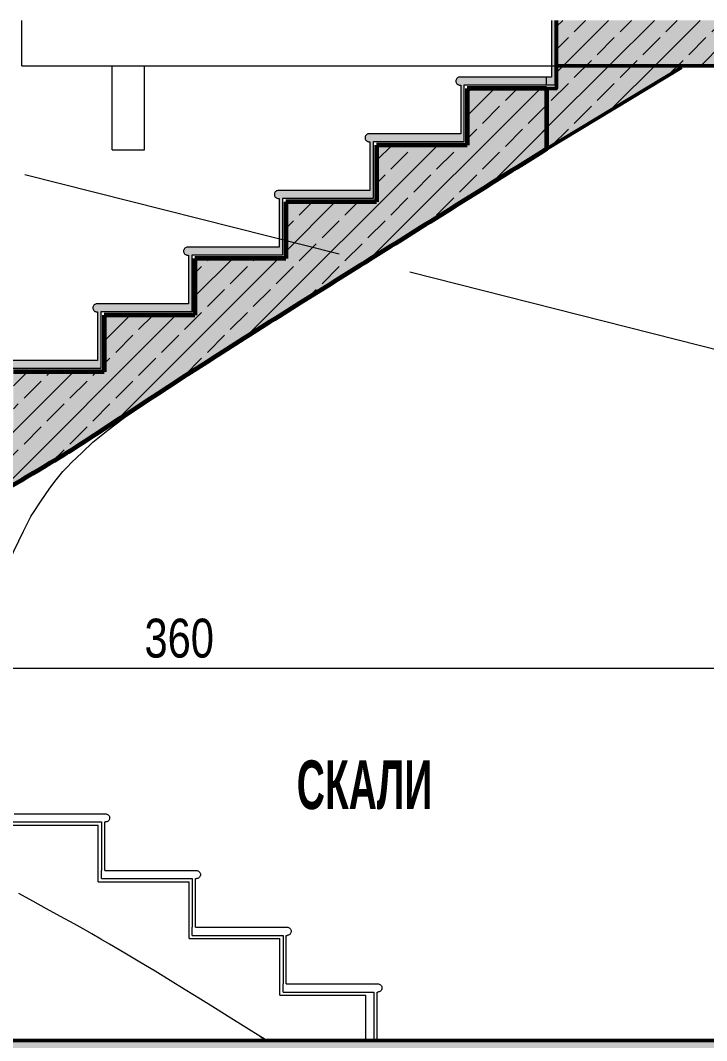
# Model space of a CAD drawing. Extents: x 1230 to 300706, y -1407 to 36108.
# Drawn here: x 107232 to 109348, y 7039 to 10189 of the extents above; entities that cross this region are included whole.
import ezdxf

# ---------------------------------------------------------------- set-up
doc = ezdxf.new("R2010")
doc.units = 0
doc.header["$LTSCALE"] = 5
doc.header["$MEASUREMENT"] = 0
doc.linetypes.add('- Скирити линии', pattern=[245, 200, -45])
for name, color, linetype, lineweight in [('1', 255, 'Continuous', 13), ('101', 253, 'Continuous', 15), ('18', 9, 'Continuous', 15), ('21', 7, 'Continuous', 50), ('29', 7, 'Continuous', 50), ('47', 7, 'Continuous', 60), ('7', 7, 'Continuous', 25), ('85', 254, 'Continuous', 20), ('91', 7, 'Continuous', 13)]:
    doc.layers.add(name, color=color, linetype=linetype, lineweight=lineweight)
for name, color, linetype, lineweight, true_color in [('19', 7, 'Continuous', 0, 0xe4e4e4), ('61', 7, 'Continuous', 20, 0x6a6a6a), ('88', 7, 'Continuous', 20, 0x5e5e5e), ('89', 7, 'Continuous', 20, 0x111111)]:
    doc.layers.add(name, color=color, linetype=linetype, lineweight=lineweight, true_color=true_color)
doc.styles.add('GENERATED_STYLE_6', font='Cambria Math.ttf')
doc.styles.add('GENERATED_STYLE_7', font='GOTHICBI.TTF')
pattern_1 = [(45, (48941.57, 10189.11), (-70.71071, 70.71071), []), (45, (48906.22, 10224.47), (-70.71071, 70.71071), [75.00004, -25.00001])]

msp = doc.modelspace()

# ---------------------------------------------------------------- hatches: boundary and pattern name
at = {"layer": '1', "linetype": 'Continuous', "lineweight": 13, "true_color": 0x2b2b2b}
h = msp.add_hatch(dxfattribs=at)
h.set_pattern_fill('1_СТОМАНОБЕТОН_0001', color=250, scale=50.000024, style=0, pattern_type=2)
h.set_pattern_definition(pattern_1)
h.paths.add_polyline_path([(109397.1, 10049.1), (109397.1, 10189.1), (108885.4, 10189.1), (108885.4, 10049.1)])
h = msp.add_hatch(dxfattribs=at)
h.set_pattern_fill('1_СТОМАНОБЕТОН_0001', color=250, scale=50.000024, style=0, pattern_type=2)
h.set_pattern_definition(pattern_1)
h.paths.add_polyline_path([(108841.5, 9978.4), (108841.5, 9784.1), (109306.8, 10065.4), (108885.1, 10065.4), (108885.1, 9978.7)])
h = msp.add_hatch(dxfattribs=at)
h.set_pattern_fill('1_СТОМАНОБЕТОН_0001', color=250, scale=50.000024, style=0, pattern_type=2)
h.set_pattern_definition(pattern_1)
h.paths.add_polyline_path([(106049.1, 8754.1), (106049.1, 8489.4), (106055.4, 8489.8), (106088.3, 8492.4), (106113.1, 8494.6), (106134.1, 8496.4), (106142.2, 8497.1), (106194.6, 8502.3), (106208.5, 8503.8), (106241.7, 8507.4), (106245.7, 8507.8), (106279.5, 8511.6), (106295.5, 8513.5), (106343.3, 8519.6), (106345.8, 8520), (106351.1, 8520.7), (106390.3, 8525.9), (106409.2, 8528.8), (106435.8, 8532.7), (106447.7, 8534.6), (106469.5, 8538), (106480.2, 8539.7), (106523.1, 8547), (106526.9, 8547.7), (106533.9, 8549), (106565.1, 8554.8), (106581.5, 8558.1), (106605.7, 8562.8), (106611.7, 8564.1), (106633.6, 8568.6), (106645.4, 8570.9), (106682.6, 8579), (106683.3, 8579.1), (106716.4, 8588.6), (106717.5, 8588.9), (106750.6, 8598.5), (106755.7, 8600), (106761.1, 8601.7), (106781.4, 8607.9), (106782.1, 8608.1), (106802.4, 8614.4), (106822.8, 8620.6), (106823.4, 8620.8), (106843.8, 8627), (106864.2, 8633.4), (106864.8, 8633.6), (106885.2, 8640), (106905.5, 8646.4), (106906.2, 8646.6), (106926.5, 8653), (106946.9, 8659.4), (106947.6, 8659.6), (106967.9, 8666), (106988.3, 8672.4), (106988.9, 8672.7), (107009.3, 8679.1), (107029.6, 8685.6), (107030.3, 8685.8), (107050.7, 8692.4), (107071, 8699), (107071.7, 8699.2), (107092, 8705.7), (107112.4, 8712.4), (107113, 8712.6), (107133.4, 8719.3), (107153.8, 8726), (107154.4, 8726.2), (107174.8, 8732.9), (107191.4, 8742.8), (107202.3, 8750.1), (107235.6, 8769.9), (107246.5, 8777.2), (107263.2, 8787.1), (107265.6, 8788.1), (107267.2, 8788.9), (107269.6, 8789.9), (107289.5, 8801.6), (107302.5, 8809.8), (107322.4, 8821.5), (107337.4, 8830.5), (107347.2, 8836.7), (107362.2, 8845.7), (107372.1, 8852), (107378.6, 8856.2), (107388.6, 8862.5), (107413.5, 8878.4), (107429.9, 8889.1), (107454.8, 8905.1), (107468.4, 8913.6), (107534.5, 8957.5), (107548.1, 8966), (107561.7, 8974.8), (107627.8, 9018.5), (107641.4, 9027.3), (107655.1, 9036.1), (107721.1, 9079.3), (107734.8, 9088.1), (107748.4, 9096.9), (107814.5, 9139.4), (107828.1, 9148.2), (107841.7, 9156.9), (107907.8, 9198.9), (107921.4, 9207.7), (107935.1, 9216.3), (108001.1, 9258), (108014.8, 9266.7), (108028.4, 9275.2), (108094.5, 9316.7), (108108.1, 9325.3), (108121.7, 9333.8), (108187.8, 9375.2), (108201.4, 9383.8), (108215.1, 9392.3), (108281.1, 9433.6), (108294.8, 9442.1), (108308.4, 9450.7), (108374.5, 9492), (108388.1, 9500.5), (108401.7, 9509), (108467.8, 9550.3), (108481.4, 9558.8), (108495.1, 9567.3), (108561.1, 9608.6), (108574.8, 9617.1), (108588.4, 9625.7), (108654.5, 9667), (108668.1, 9675.5), (108681.7, 9684), (108747.8, 9725.3), (108761.4, 9733.8), (108775.1, 9742.3), (108841.1, 9783.6), (108854.8, 9792.1), (108854.8, 9979.1), (108609.8, 9979.1), (108609.8, 9804.1), (108329.8, 9804.1), (108329.8, 9629.1), (108049.8, 9629.1), (108049.8, 9454.1), (107769.8, 9454.1), (107769.8, 9279.1), (107489.8, 9279.1), (107489.8, 9104.1), (107209.8, 9104.1), (107209.8, 8929.1), (106723, 8929.1), (106723, 8754.1)])
h = msp.add_hatch(dxfattribs=at)
h.set_pattern_fill('1_СТОМАНОБЕТОН_0001', color=250, scale=50.000024, style=0, pattern_type=2)
h.set_pattern_definition(pattern_1)
h.paths.add_polyline_path([(117799.4, 6589.1), (117799.4, 7039.1), (105799.4, 7039.1), (105799.4, 6589.1)])
at = {"layer": '18', "linetype": 'Continuous', "lineweight": 15}
for points in [[(109397.1, 10049.1), (109397.1, 10189.1), (108885.4, 10189.1), (108885.4, 10049.1)], [(108841.5, 9978.4), (108841.5, 9784.1), (109306.8, 10065.4), (108885.1, 10065.4), (108885.1, 9978.7)], [(106049.1, 8754.1), (106049.1, 8489.4), (106055.4, 8489.8), (106088.3, 8492.4), (106113.1, 8494.6), (106134.1, 8496.4), (106142.2, 8497.1), (106194.6, 8502.3), (106208.5, 8503.8), (106241.7, 8507.4), (106245.7, 8507.8), (106279.5, 8511.6), (106295.5, 8513.5), (106343.3, 8519.6), (106345.8, 8520), (106351.1, 8520.7), (106390.3, 8525.9), (106409.2, 8528.8), (106435.8, 8532.7), (106447.7, 8534.6), (106469.5, 8538), (106480.2, 8539.7), (106523.1, 8547), (106526.9, 8547.7), (106533.9, 8549), (106565.1, 8554.8), (106581.5, 8558.1), (106605.7, 8562.8), (106611.7, 8564.1), (106633.6, 8568.6), (106645.4, 8570.9), (106682.6, 8579), (106683.3, 8579.1), (106716.4, 8588.6), (106717.5, 8588.9), (106750.6, 8598.5), (106755.7, 8600), (106761.1, 8601.7), (106781.4, 8607.9), (106782.1, 8608.1), (106802.4, 8614.4), (106822.8, 8620.6), (106823.4, 8620.8), (106843.8, 8627), (106864.2, 8633.4), (106864.8, 8633.6), (106885.2, 8640), (106905.5, 8646.4), (106906.2, 8646.6), (106926.5, 8653), (106946.9, 8659.4), (106947.6, 8659.6), (106967.9, 8666), (106988.3, 8672.4), (106988.9, 8672.7), (107009.3, 8679.1), (107029.6, 8685.6), (107030.3, 8685.8), (107050.7, 8692.4), (107071, 8699), (107071.7, 8699.2), (107092, 8705.7), (107112.4, 8712.4), (107113, 8712.6), (107133.4, 8719.3), (107153.8, 8726), (107154.4, 8726.2), (107174.8, 8732.9), (107191.4, 8742.8), (107202.3, 8750.1), (107235.6, 8769.9), (107246.5, 8777.2), (107263.2, 8787.1), (107265.6, 8788.1), (107267.2, 8788.9), (107269.6, 8789.9), (107289.5, 8801.6), (107302.5, 8809.8), (107322.4, 8821.5), (107337.4, 8830.5), (107347.2, 8836.7), (107362.2, 8845.7), (107372.1, 8852), (107378.6, 8856.2), (107388.6, 8862.5), (107413.5, 8878.4), (107429.9, 8889.1), (107454.8, 8905.1), (107468.4, 8913.6), (107534.5, 8957.5), (107548.1, 8966), (107561.7, 8974.8), (107627.8, 9018.5), (107641.4, 9027.3), (107655.1, 9036.1), (107721.1, 9079.3), (107734.8, 9088.1), (107748.4, 9096.9), (107814.5, 9139.4), (107828.1, 9148.2), (107841.7, 9156.9), (107907.8, 9198.9), (107921.4, 9207.7), (107935.1, 9216.3), (108001.1, 9258), (108014.8, 9266.7), (108028.4, 9275.2), (108094.5, 9316.7), (108108.1, 9325.3), (108121.7, 9333.8), (108187.8, 9375.2), (108201.4, 9383.8), (108215.1, 9392.3), (108281.1, 9433.6), (108294.8, 9442.1), (108308.4, 9450.7), (108374.5, 9492), (108388.1, 9500.5), (108401.7, 9509), (108467.8, 9550.3), (108481.4, 9558.8), (108495.1, 9567.3), (108561.1, 9608.6), (108574.8, 9617.1), (108588.4, 9625.7), (108654.5, 9667), (108668.1, 9675.5), (108681.7, 9684), (108747.8, 9725.3), (108761.4, 9733.8), (108775.1, 9742.3), (108841.1, 9783.6), (108854.8, 9792.1), (108854.8, 9979.1), (108609.8, 9979.1), (108609.8, 9804.1), (108329.8, 9804.1), (108329.8, 9629.1), (108049.8, 9629.1), (108049.8, 9454.1), (107769.8, 9454.1), (107769.8, 9279.1), (107489.8, 9279.1), (107489.8, 9104.1), (107209.8, 9104.1), (107209.8, 8929.1), (106723, 8929.1), (106723, 8754.1)], [(117799.4, 6589.1), (117799.4, 7039.1), (105799.4, 7039.1), (105799.4, 6589.1)]]:
    msp.add_hatch(color=9, dxfattribs=at).paths.add_polyline_path(points)
at = {"layer": '19', "linetype": 'Continuous', "lineweight": 0, "true_color": 0xe4e4e4}
for points in [[(108869.8, 10189.1), (108869.8, 10014.1), (108879.8, 10014.1), (108879.8, 10189.1)], [(108879.8, 9989.1), (108879.8, 10014.1), (108587.3, 10014.1), (108585.1, 10013.9), (108583, 10013.4), (108581, 10012.4), (108579.2, 10011.2), (108577.7, 10009.6), (108576.5, 10007.9), (108575.5, 10005.9), (108575, 10003.8), (108574.8, 10001.6), (108575, 9999.4), (108575.5, 9997.3), (108576.5, 9995.4), (108577.7, 9993.6), (108579.2, 9992), (108581, 9990.8), (108583, 9989.9), (108585.1, 9989.3), (108587.3, 9989.1)], [(108589.8, 9989.1), (108589.8, 9839.1), (108599.8, 9839.1), (108599.8, 9989.1)], [(108599.8, 9814.1), (108599.8, 9839.1), (108307.3, 9839.1), (108305.1, 9838.9), (108303, 9838.4), (108301, 9837.4), (108299.2, 9836.2), (108297.7, 9834.6), (108296.5, 9832.9), (108295.5, 9830.9), (108295, 9828.8), (108294.8, 9826.6), (108295, 9824.4), (108295.5, 9822.3), (108296.5, 9820.4), (108297.7, 9818.6), (108299.2, 9817), (108301, 9815.8), (108303, 9814.9), (108305.1, 9814.3), (108307.3, 9814.1)], [(108309.8, 9814.1), (108309.8, 9664.1), (108319.8, 9664.1), (108319.8, 9814.1)], [(108319.8, 9639.1), (108319.8, 9664.1), (108027.3, 9664.1), (108025.1, 9663.9), (108023, 9663.4), (108021, 9662.4), (108019.2, 9661.2), (108017.7, 9659.6), (108016.5, 9657.9), (108015.5, 9655.9), (108015, 9653.8), (108014.8, 9651.6), (108015, 9649.4), (108015.5, 9647.3), (108016.5, 9645.4), (108017.7, 9643.6), (108019.2, 9642), (108021, 9640.8), (108023, 9639.9), (108025.1, 9639.3), (108027.3, 9639.1)], [(108029.8, 9639.1), (108029.8, 9489.1), (108039.8, 9489.1), (108039.8, 9639.1)], [(108039.8, 9464.1), (108039.8, 9489.1), (107747.3, 9489.1), (107745.1, 9488.9), (107743, 9488.4), (107741, 9487.4), (107739.2, 9486.2), (107737.7, 9484.6), (107736.5, 9482.9), (107735.5, 9480.9), (107735, 9478.8), (107734.8, 9476.6), (107735, 9474.4), (107735.5, 9472.3), (107736.5, 9470.4), (107737.7, 9468.6), (107739.2, 9467), (107741, 9465.8), (107743, 9464.9), (107745.1, 9464.3), (107747.3, 9464.1)], [(107749.8, 9464.1), (107749.8, 9314.1), (107759.8, 9314.1), (107759.8, 9464.1)], [(107759.8, 9289.1), (107759.8, 9314.1), (107467.3, 9314.1), (107465.1, 9313.9), (107463, 9313.4), (107461, 9312.4), (107459.2, 9311.2), (107457.7, 9309.6), (107456.5, 9307.9), (107455.5, 9305.9), (107455, 9303.8), (107454.8, 9301.6), (107455, 9299.4), (107455.5, 9297.3), (107456.5, 9295.4), (107457.7, 9293.6), (107459.2, 9292), (107461, 9290.8), (107463, 9289.9), (107465.1, 9289.3), (107467.3, 9289.1)], [(107469.8, 9289.1), (107469.8, 9139.1), (107479.8, 9139.1), (107479.8, 9289.1)], [(107479.8, 9114.1), (107479.8, 9139.1), (107187.3, 9139.1), (107185.1, 9138.9), (107183, 9138.4), (107181, 9137.4), (107179.2, 9136.2), (107177.7, 9134.6), (107176.5, 9132.9), (107175.5, 9130.9), (107175, 9128.8), (107174.8, 9126.6), (107175, 9124.4), (107175.5, 9122.3), (107176.5, 9120.4), (107177.7, 9118.6), (107179.2, 9117), (107181, 9115.8), (107183, 9114.9), (107185.1, 9114.3), (107187.3, 9114.1)]]:
    msp.add_hatch(color=254, dxfattribs=at).paths.add_polyline_path(points)

# ---------------------------------------------------------------- linework, layer by layer
at = {"layer": '101', "color": 253, "linetype": 'Continuous', "lineweight": 15}
for p, q in [((108869.8, 10189.1), (108869.8, 10014.1)), ((108879.8, 10189.1), (108879.8, 10014.1)), ((108589.8, 9989.1), (108589.8, 9839.1)), ((108599.8, 9989.1), (108599.8, 9839.1)), ((108879.8, 9989.1), (108599.8, 9989.1)), ((108854.8, 9989.1), (108854.8, 10014.1)), ((108879.8, 10014.1), (108879.8, 9989.1)), ((108599.8, 9839.1), (108599.8, 9814.1)), ((108309.8, 9814.1), (108309.8, 9664.1)), ((108319.8, 9814.1), (108319.8, 9664.1)), ((108599.8, 9814.1), (108319.8, 9814.1)), ((108029.8, 9639.1), (108029.8, 9489.1)), ((108039.8, 9639.1), (108039.8, 9489.1)), ((108319.8, 9639.1), (108039.8, 9639.1)), ((108319.8, 9664.1), (108319.8, 9639.1)), ((108039.8, 9489.1), (108039.8, 9464.1)), ((107749.8, 9464.1), (107749.8, 9314.1)), ((107759.8, 9464.1), (107759.8, 9314.1)), ((108039.8, 9464.1), (107759.8, 9464.1)), ((107759.8, 9314.1), (107759.8, 9289.1)), ((107469.8, 9289.1), (107469.8, 9139.1)), ((107479.8, 9289.1), (107479.8, 9139.1)), ((107759.8, 9289.1), (107479.8, 9289.1)), ((107479.8, 9139.1), (107479.8, 9114.1)), ((107479.8, 9114.1), (107199.8, 9114.1)), ((107211.8, 7739.1), (107494.3, 7739.1)), ((107494.3, 7739.1), (107496.5, 7738.9)), ((107496.5, 7738.9), (107498.6, 7738.4)), ((107498.6, 7738.4), (107500.5, 7737.4)), ((107500.5, 7737.4), (107502.3, 7736.2)), ((107502.3, 7736.2), (107503.9, 7734.6)), ((107503.9, 7718.6), (107502.3, 7717)), ((107503.9, 7734.6), (107505.1, 7732.9)), ((107505.1, 7720.4), (107503.9, 7718.6)), ((107505.1, 7732.9), (107506, 7730.9)), ((107506, 7722.3), (107505.1, 7720.4)), ((107506, 7730.9), (107506.6, 7728.8)), ((107506.6, 7724.4), (107506, 7722.3)), ((107506.6, 7728.8), (107506.8, 7726.6)), ((107506.8, 7726.6), (107506.6, 7724.4)), ((107201.8, 7714.1), (107481.8, 7714.1)), ((107481.8, 7714.1), (107481.8, 7564.1)), ((107491.8, 7564.1), (107491.8, 7714.1)), ((107491.8, 7714.1), (107494.3, 7714.1)), ((107496.5, 7714.3), (107494.3, 7714.1)), ((107498.6, 7714.9), (107496.5, 7714.3)), ((107500.5, 7715.8), (107498.6, 7714.9)), ((107502.3, 7717), (107500.5, 7715.8)), ((107481.8, 7539.1), (107481.8, 7564.1)), ((107491.8, 7564.1), (107774.3, 7564.1)), ((107774.3, 7564.1), (107776.5, 7563.9)), ((107776.5, 7563.9), (107778.6, 7563.4)), ((107778.6, 7563.4), (107780.5, 7562.4)), ((107780.5, 7562.4), (107782.3, 7561.2)), ((107782.3, 7561.2), (107783.9, 7559.6)), ((107481.8, 7539.1), (107761.8, 7539.1)), ((107761.8, 7539.1), (107761.8, 7389.1)), ((107771.8, 7389.1), (107771.8, 7539.1)), ((107771.8, 7539.1), (107774.3, 7539.1)), ((107776.5, 7539.3), (107774.3, 7539.1)), ((107778.6, 7539.9), (107776.5, 7539.3)), ((107780.5, 7540.8), (107778.6, 7539.9)), ((107782.3, 7542), (107780.5, 7540.8)), ((107783.9, 7543.6), (107782.3, 7542)), ((107783.9, 7559.6), (107785.1, 7557.9)), ((107785.1, 7545.4), (107783.9, 7543.6)), ((107785.1, 7557.9), (107786, 7555.9)), ((107786, 7547.3), (107785.1, 7545.4)), ((107786, 7555.9), (107786.6, 7553.8)), ((107786.6, 7549.4), (107786, 7547.3)), ((107786.6, 7553.8), (107786.8, 7551.6)), ((107786.8, 7551.6), (107786.6, 7549.4)), ((107761.8, 7364.1), (107761.8, 7389.1)), ((107771.8, 7389.1), (108054.3, 7389.1)), ((108054.3, 7389.1), (108056.5, 7388.9)), ((108056.5, 7388.9), (108058.6, 7388.4)), ((108058.6, 7388.4), (108060.5, 7387.4)), ((108060.5, 7387.4), (108062.3, 7386.2)), ((108062.3, 7386.2), (108063.9, 7384.6)), ((108063.9, 7384.6), (108065.1, 7382.9)), ((108065.1, 7382.9), (108066, 7380.9)), ((108066, 7372.3), (108065.1, 7370.4)), ((108066, 7380.9), (108066.6, 7378.8)), ((108066.6, 7374.4), (108066, 7372.3)), ((108066.6, 7378.8), (108066.8, 7376.6)), ((108066.8, 7376.6), (108066.6, 7374.4)), ((107761.8, 7364.1), (108041.8, 7364.1)), ((108041.8, 7364.1), (108041.8, 7214.1)), ((108051.8, 7214.1), (108051.8, 7364.1)), ((108051.8, 7364.1), (108054.3, 7364.1)), ((108056.5, 7364.3), (108054.3, 7364.1)), ((108058.6, 7364.9), (108056.5, 7364.3)), ((108060.5, 7365.8), (108058.6, 7364.9)), ((108062.3, 7367), (108060.5, 7365.8)), ((108063.9, 7368.6), (108062.3, 7367)), ((108065.1, 7370.4), (108063.9, 7368.6)), ((108041.8, 7189.1), (108041.8, 7214.1)), ((108051.8, 7214.1), (108334.3, 7214.1)), ((108334.3, 7214.1), (108336.5, 7213.9)), ((108336.5, 7213.9), (108338.6, 7213.4)), ((108041.8, 7189.1), (108321.8, 7189.1)), ((108321.8, 7189.1), (108321.8, 7039.1)), ((108331.8, 7039.1), (108331.8, 7189.1)), ((108331.8, 7189.1), (108334.3, 7189.1)), ((108336.5, 7189.3), (108334.3, 7189.1)), ((108338.6, 7189.9), (108336.5, 7189.3)), ((108338.6, 7213.4), (108340.5, 7212.4)), ((108340.5, 7190.8), (108338.6, 7189.9)), ((108340.5, 7212.4), (108342.3, 7211.2)), ((108342.3, 7192), (108340.5, 7190.8)), ((108342.3, 7211.2), (108343.9, 7209.6)), ((108343.9, 7193.6), (108342.3, 7192)), ((108343.9, 7209.6), (108345.1, 7207.9)), ((108345.1, 7195.4), (108343.9, 7193.6)), ((108345.1, 7207.9), (108346, 7205.9)), ((108346, 7197.3), (108345.1, 7195.4)), ((108346, 7205.9), (108346.6, 7203.8)), ((108346.6, 7199.4), (108346, 7197.3)), ((108346.6, 7203.8), (108346.8, 7201.6)), ((108346.8, 7201.6), (108346.6, 7199.4))]:
    msp.add_line(p, q, dxfattribs=at)
at = {"layer": '101', "color": 253, "linetype": 'Continuous', "lineweight": 15, "flags": 128}
for points in [[(108869.8, 10014.1), (108587.3, 10014.1), (108585.1, 10013.9), (108583, 10013.4), (108581, 10012.4), (108579.2, 10011.2), (108577.7, 10009.6), (108576.5, 10007.9), (108575.5, 10005.9), (108575, 10003.8), (108574.8, 10001.6), (108575, 9999.4), (108575.5, 9997.3), (108576.5, 9995.4), (108577.7, 9993.6), (108579.2, 9992), (108581, 9990.8), (108583, 9989.9), (108585.1, 9989.3), (108587.3, 9989.1), (108589.8, 9989.1)], [(108589.8, 9839.1), (108307.3, 9839.1), (108305.1, 9838.9), (108303, 9838.4), (108301, 9837.4), (108299.2, 9836.2), (108297.7, 9834.6), (108296.5, 9832.9), (108295.5, 9830.9), (108295, 9828.8), (108294.8, 9826.6), (108295, 9824.4), (108295.5, 9822.3), (108296.5, 9820.4), (108297.7, 9818.6), (108299.2, 9817), (108301, 9815.8), (108303, 9814.9), (108305.1, 9814.3), (108307.3, 9814.1), (108309.8, 9814.1)], [(108309.8, 9664.1), (108027.3, 9664.1), (108025.1, 9663.9), (108023, 9663.4), (108021, 9662.4), (108019.2, 9661.2), (108017.7, 9659.6), (108016.5, 9657.9), (108015.5, 9655.9), (108015, 9653.8), (108014.8, 9651.6), (108015, 9649.4), (108015.5, 9647.3), (108016.5, 9645.4), (108017.7, 9643.6), (108019.2, 9642), (108021, 9640.8), (108023, 9639.9), (108025.1, 9639.3), (108027.3, 9639.1), (108029.8, 9639.1)], [(108029.8, 9489.1), (107747.3, 9489.1), (107745.1, 9488.9), (107743, 9488.4), (107741, 9487.4), (107739.2, 9486.2), (107737.7, 9484.6), (107736.5, 9482.9), (107735.5, 9480.9), (107735, 9478.8), (107734.8, 9476.6), (107735, 9474.4), (107735.5, 9472.3), (107736.5, 9470.4), (107737.7, 9468.6), (107739.2, 9467), (107741, 9465.8), (107743, 9464.9), (107745.1, 9464.3), (107747.3, 9464.1), (107749.8, 9464.1)], [(107749.8, 9314.1), (107467.3, 9314.1), (107465.1, 9313.9), (107463, 9313.4), (107461, 9312.4), (107459.2, 9311.2), (107457.7, 9309.6), (107456.5, 9307.9), (107455.5, 9305.9), (107455, 9303.8), (107454.8, 9301.6), (107455, 9299.4), (107455.5, 9297.3), (107456.5, 9295.4), (107457.7, 9293.6), (107459.2, 9292), (107461, 9290.8), (107463, 9289.9), (107465.1, 9289.3), (107467.3, 9289.1), (107469.8, 9289.1)], [(107469.8, 9139.1), (107187.3, 9139.1), (107185.1, 9138.9), (107183, 9138.4), (107181, 9137.4), (107179.2, 9136.2), (107177.7, 9134.6), (107176.5, 9132.9), (107175.5, 9130.9), (107175, 9128.8), (107174.8, 9126.6), (107175, 9124.4), (107175.5, 9122.3), (107176.5, 9120.4), (107177.7, 9118.6), (107179.2, 9117), (107181, 9115.8), (107183, 9114.9), (107185.1, 9114.3), (107187.3, 9114.1), (107189.8, 9114.1)]]:
    msp.add_lwpolyline(points, dxfattribs=at)
at = {"layer": '21', "color": 7, "linetype": 'Continuous', "lineweight": 50, "flags": 128}
for points in [[(108852.6, 9979.1), (108885.1, 9978.7), (108885.4, 10067.8)], [(108850, 9789.3), (109270.8, 10043.7)]]:
    msp.add_lwpolyline(points, dxfattribs=at)
at = {"layer": '29', "linetype": 'Continuous', "lineweight": 50}
for p, q in [((108885.4, 10189.1), (108885.4, 10049.1)), ((109397.1, 10049.1), (108885.4, 10049.1)), ((109487.1, 7039.1), (106049.4, 7039.1))]:
    msp.add_line(p, q, dxfattribs=at)
at = {"layer": '47', "color": 7, "linetype": 'Continuous', "lineweight": 60}
for p, q in [((108609.8, 9979.1), (108609.8, 9804.1)), ((108854.8, 9979.1), (108609.8, 9979.1)), ((108854.8, 9979.1), (108854.8, 9792.1)), ((108329.8, 9804.1), (108329.8, 9629.1)), ((108609.8, 9804.1), (108329.8, 9804.1)), ((108049.8, 9629.1), (108049.8, 9454.1)), ((108329.8, 9629.1), (108049.8, 9629.1)), ((107769.8, 9454.1), (107769.8, 9279.1)), ((108049.8, 9454.1), (107769.8, 9454.1)), ((107489.8, 9279.1), (107489.8, 9104.1)), ((107769.8, 9279.1), (107489.8, 9279.1)), ((107489.8, 9104.1), (107209.8, 9104.1))]:
    msp.add_line(p, q, dxfattribs=at)
at = {"layer": '47', "color": 7, "linetype": 'Continuous', "lineweight": 60, "flags": 128}
msp.add_lwpolyline([(108854.8, 9792.1), (108841.1, 9783.6), (108775.1, 9742.3), (108761.4, 9733.8), (108747.8, 9725.3), (108681.7, 9684), (108668.1, 9675.5), (108654.5, 9667), (108588.4, 9625.7), (108574.8, 9617.1), (108561.1, 9608.6), (108495.1, 9567.3), (108481.4, 9558.8), (108467.8, 9550.3), (108401.7, 9509), (108388.1, 9500.5), (108374.5, 9492), (108308.4, 9450.7), (108294.8, 9442.1), (108281.1, 9433.6), (108215.1, 9392.3), (108201.4, 9383.8), (108187.8, 9375.2), (108121.7, 9333.8), (108108.1, 9325.3), (108094.5, 9316.7), (108028.4, 9275.2), (108014.8, 9266.7), (108001.1, 9258), (107935.1, 9216.3), (107921.4, 9207.7), (107907.8, 9198.9), (107841.7, 9156.9), (107828.1, 9148.2), (107814.5, 9139.4), (107748.4, 9096.9), (107734.8, 9088.1), (107721.1, 9079.3), (107655.1, 9036.1), (107641.4, 9027.3), (107627.8, 9018.5), (107561.7, 8974.8), (107548.1, 8966), (107534.5, 8957.5), (107468.4, 8913.6), (107454.8, 8905.1), (107429.9, 8889.1), (107413.5, 8878.4), (107388.6, 8862.5), (107378.6, 8856.2), (107372.1, 8852), (107362.2, 8845.7), (107347.2, 8836.7), (107337.4, 8830.5), (107322.4, 8821.5), (107302.5, 8809.8), (107289.5, 8801.6), (107269.6, 8789.9), (107267.2, 8788.9), (107265.6, 8788.1), (107263.2, 8787.1), (107246.5, 8777.2), (107235.6, 8769.9), (107202.3, 8750.1)], dxfattribs=at)
at = {"layer": '61', "color": 251, "linetype": '- Скирити линии', "lineweight": 20, "true_color": 0x6a6a6a, "flags": 128}
msp.add_lwpolyline([(106057.7, 10014.1), (117807.7, 7039.1)], dxfattribs=at)
at = {"layer": '85', "linetype": 'Continuous', "lineweight": 20, "ltscale": 0.05}
msp.add_line((105924.4, 8189.1), (109524.1, 8189.1), dxfattribs=at)
at = {"layer": '88', "color": 251, "linetype": 'Continuous', "lineweight": 20, "true_color": 0x5e5e5e}
for p, q in [((107514.4, 9789.1), (107514.4, 10049.1)), ((107614.4, 9789.1), (107614.4, 10049.1)), ((107514.4, 9789.1), (107518.2, 9789.1)), ((107518.2, 9789.1), (107529, 9789.1)), ((107529, 9789.1), (107545.2, 9789.1)), ((107545.2, 9789.1), (107564.3, 9789.1)), ((107564.3, 9789.1), (107583.5, 9789.1)), ((107583.5, 9789.1), (107599.7, 9789.1)), ((107599.7, 9789.1), (107610.6, 9789.1)), ((107610.6, 9789.1), (107614.4, 9789.1))]:
    msp.add_line(p, q, dxfattribs=at)
at = {"layer": '89', "color": 250, "linetype": 'Continuous', "lineweight": 20, "true_color": 0x111111}
for q in [(107236.3, 10189.1), (108885.4, 10049.1)]:
    msp.add_line((107236.3, 10049.1), q, dxfattribs=at)
at = {"layer": '91', "color": 250, "linetype": 'Continuous', "lineweight": 13, "true_color": 0x3b3b3b}
for p, q in [((107641.4, 9027.3), (107594.8, 8995.5)), ((107641.2, 9027.1), (107594.8, 8993.8)), ((107548.1, 8960.4), (107594.8, 8993.8)), ((107501.4, 8923.4), (107548.1, 8960.4)), ((107454.8, 8886.4), (107501.4, 8923.4)), ((107421.7, 8855.1), (107454.8, 8886.4)), ((107388.6, 8823.8), (107421.7, 8855.1)), ((107375.4, 8809.9), (107388.6, 8823.8)), ((107342.3, 8770.6), (107362.2, 8795.9)), ((107362.2, 8795.9), (107375.4, 8809.9)), ((107322.4, 8745.3), (107342.3, 8770.6)), ((107296, 8705.8), (107322.4, 8745.3)), ((107269.6, 8666.3), (107296, 8705.8)), ((107266.4, 8662.1), (107269.6, 8666.3)), ((107241.1, 8612.2), (107263.2, 8657.8)), ((107263.2, 8657.8), (107266.4, 8662.1)), ((107196.9, 8520.9), (107241.1, 8612.2)), ((107191.8, 7704.1), (107471.8, 7704.1)), ((107471.8, 7529.1), (107471.8, 7704.1)), ((107471.8, 7529.1), (107751.8, 7529.1)), ((107751.8, 7354.1), (107751.8, 7529.1)), ((107269.5, 7469.9), (107226.8, 7493.8)), ((107312.2, 7445.9), (107269.5, 7469.9)), ((107354.9, 7422.5), (107312.2, 7445.9)), ((107397.6, 7399.2), (107354.9, 7422.5)), ((107424.9, 7383.8), (107397.6, 7399.2)), ((107452.2, 7368.5), (107424.9, 7383.8)), ((107479.5, 7352.8), (107452.2, 7368.5)), ((107506.8, 7337.1), (107479.5, 7352.8)), ((107751.8, 7354.1), (108031.8, 7354.1)), ((108031.8, 7179.1), (108031.8, 7354.1)), ((107553.5, 7309.3), (107506.8, 7337.1)), ((107600.1, 7281.5), (107553.5, 7309.3)), ((107646.8, 7253), (107600.1, 7281.5)), ((107693.5, 7224.5), (107646.8, 7253)), ((107740.1, 7195.7), (107693.5, 7224.5)), ((107786.8, 7166.9), (107740.1, 7195.7)), ((107833.5, 7137.8), (107786.8, 7166.9)), ((108031.8, 7179.1), (108296.8, 7179.1)), ((108296.8, 7039.1), (108296.8, 7179.1)), ((107880.1, 7108.8), (107833.5, 7137.8)), ((107926.8, 7079.6), (107880.1, 7108.8)), ((107973.5, 7050.5), (107926.8, 7079.6)), ((107970.5, 7052.3), (107973.5, 7050.5)), ((107991.7, 7039.1), (107973.5, 7050.5)), ((107973.5, 7050.5), (107991.6, 7039.1))]:
    msp.add_line(p, q, dxfattribs=at)

# ---------------------------------------------------------------- texts
at = {"layer": '1', "linetype": 'Continuous', "lineweight": 13, "insert": (107614.3, 8220.1), "char_height": 120, "attachment_point": 7, "style": 'GENERATED_STYLE_6'}
msp.add_mtext('\\A1;{\\W0.800000x;\\pql;\\fCentury Gothic|b0|i0|c0|p34;360}', dxfattribs=at)
at = {"layer": '7', "color": 7, "linetype": 'Continuous', "lineweight": 25, "insert": (108083.9, 7752), "char_height": 150, "attachment_point": 7, "style": 'GENERATED_STYLE_7'}
msp.add_mtext('\\A1;{\\W0.600000x;\\pql;\\fCentury Gothic|b1|i0|c0|p34;СКАЛИ}', dxfattribs=at)

doc.saveas('drawing.dxf')
